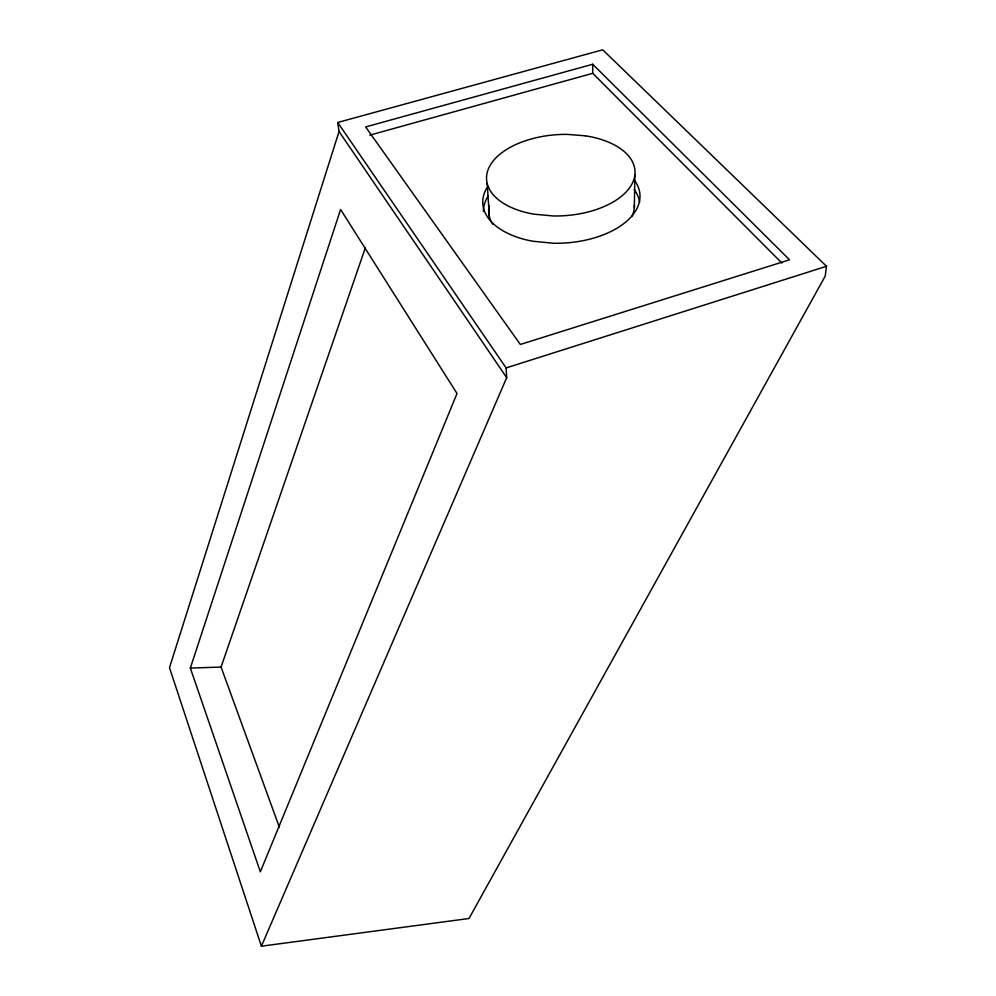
<?xml version="1.0" encoding="UTF-8"?>
<svg xmlns="http://www.w3.org/2000/svg" width="996" height="996" viewBox="0 0 996 996"><rect width="100%" height="100%" fill="white"/><g stroke="black" fill="none" stroke-linecap="round" stroke-linejoin="round"><path stroke-width="1.49" d="M634.303 208.002L634.913 174.624M826.506 266.281L825.186 276.153L469.004 918.499L261.4 946.2L169.494 667.681L339.038 131.497L337.731 122.483L602.717 49.8L826.506 266.281L506.093 367.922L337.731 122.483M190.348 668.079L340.595 209.471L457.015 393.52L260.342 871.824L190.348 668.079L221.075 667.059L365.233 248.116M261.4 946.2L506.69 377.658L506.093 367.922M369.79 135.157L592.745 73.306L781.885 263.044M592.707 64.254L365.619 126.94L520.323 344.454L789.542 259.794L592.707 64.254L592.745 73.306M339.038 131.497L506.69 377.658M221.075 667.059L279.428 827.39M487.181 183.451L489.335 216.406M634.352 180.077A78.709 43.961 -3.1 0 1 553.44 243.248L532.76 241.219A78.709 43.961 -3.1 0 1 486.832 187.945M483.396 211.376A78.286 44.085 -3 0 1 488.277 195.814M634.191 189.427A78.286 44.085 -3 0 1 639.581 202.288M634.415 204.915A72.945 41.073 -3 0 1 632.049 216.144M492.647 224.162A72.945 41.073 -3 0 1 489.26 205.724M585.324 135.805L566.985 134.373A74.339 40.662 -3.2 0 0 488.438 168.797A74.339 40.662 -3.2 0 0 533.794 214.152L553.278 215.97A74.339 40.662 -3.2 0 0 633.257 181.21A74.339 40.662 -3.2 0 0 585.324 135.805"/></g></svg>
